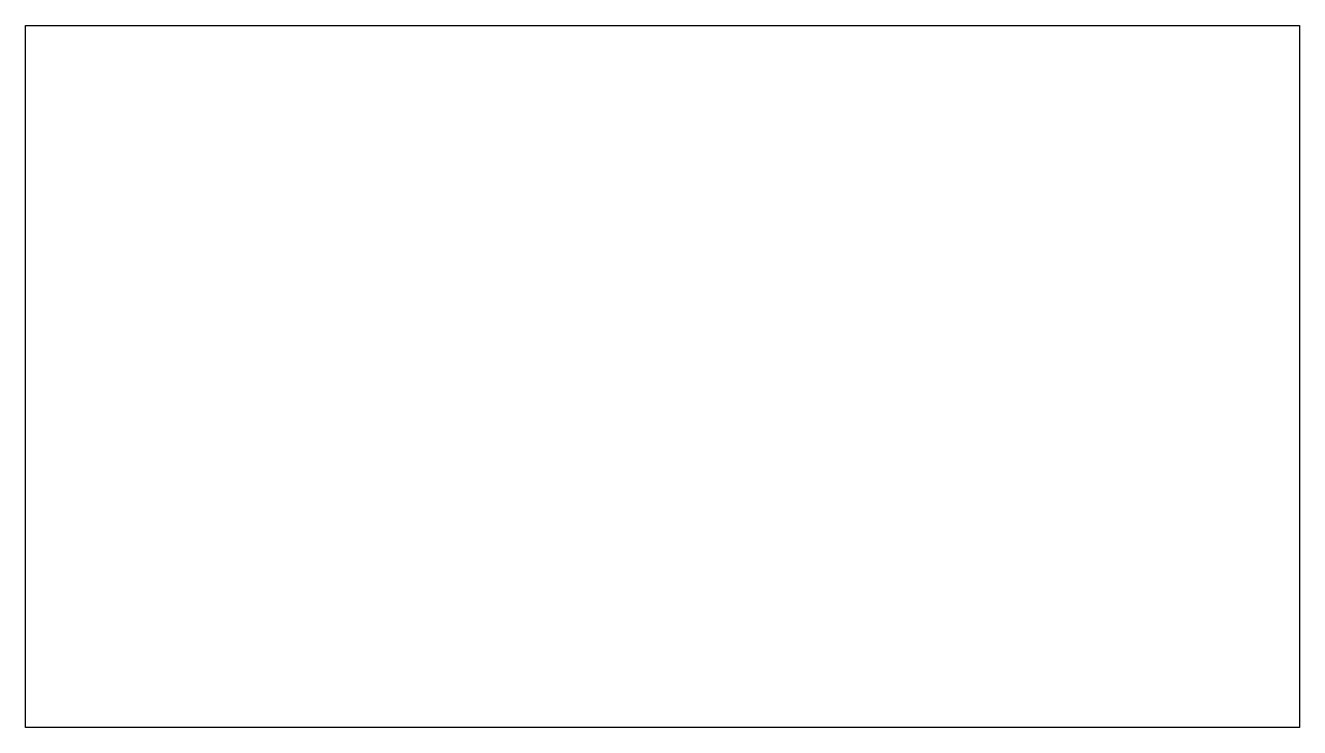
# Model space of a CAD drawing. Header units: millimetres. Extents: x 0 to 127, y -70 to 0.
import ezdxf

# ---------------------------------------------------------------- set-up
doc = ezdxf.new("R2010")
doc.units = ezdxf.units.MM
doc.linetypes.add('K5LT_BASIC', pattern=[0])

msp = doc.modelspace()

# ---------------------------------------------------------------- linework, layer by layer
at = {"color": 150, "linetype": 'K5LT_BASIC', "lineweight": 30, "true_color": 0x0080ff}
for p, q in [((98, 0), (127, 0)), ((127, 0), (127, -70)), ((127, -70), (98, -70))]:
    msp.add_line(p, q, dxfattribs=at)
msp.add_lwpolyline([(98, -70), (0, -70), (0, 0), (98, 0)], dxfattribs=at)

doc.saveas('drawing.dxf')
